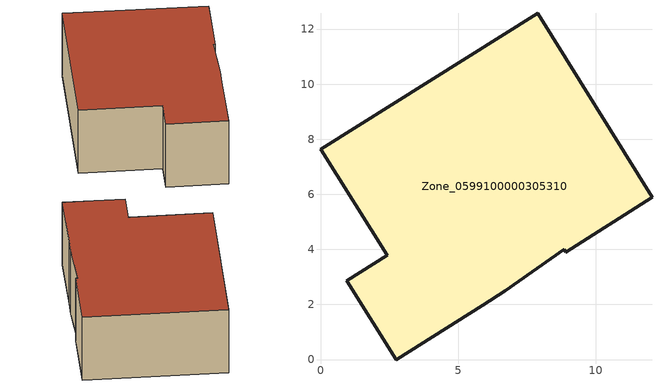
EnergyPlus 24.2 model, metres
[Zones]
Zone_0599100000305310
 floor ground (C_G): 5.88,1.98 2.75,0 0.94,2.85 2.43,3.79 0,7.63 7.89,12.57 12.03,5.9 8.91,3.9 8.85,4 6.71,2.51 z0
 wall outside (C_F): 2.75,0 5.88,1.98 6.71,2.51 8.85,4 8.91,3.9 12.03,5.9 7.89,12.57 0,7.63 2.43,3.79 0.94,2.85 2.75,0 z0:4.07
 roof outside (C_R): 6.71,2.51 8.85,4 8.91,3.9 12.03,5.9 7.89,12.57 0,7.63 2.43,3.79 0.94,2.85 2.75,0 5.88,1.98 z4.07
[BUILDING]
Pand.0599100000305310: North Axis=0; Terrain=City; Loads Convergence Tolerance Value=0.04; Temperature Convergence Tolerance Value=0.4; Solar Distribution=FullExterior; Maximum Number of Warmup Days=25; Minimum Number of Warmup Days=1
[Site:Location]
Rotterdam.The.Hague.AP_ZH_NLD Design_Conditions: Latitude=51.96; Longitude=4.45; Time Zone=1; Elevation=-4.5
[SITE:GROUNDTEMPERATURE:BUILDINGSURFACE]
18, 18, 18, 18, 18, 18, 18, 18, 18, 18, 18, 18
[MATERIAL] Thermal Absorptance=0.9; Solar Absorptance=0.7; Visible Absorptance=0.7
Name | Roughness | Thickness | Conductivity | Density | Specific Heat
G.TC.1946 | MediumSmooth | 0.15 | 1 | 540 | 1210
F.TC.1946 | Rough | 0.3 | 0.857143 | 1920 | 840
R.TC.1946 | MediumRough | 0.2 | 0.909091 | 1500 | 1000
[CONSTRUCTION]
C_G: G.TC.1946
C_F: F.TC.1946
C_R: R.TC.1946
[ZONE]
Zone_0599100000305310: Type=1; Multiplier=1; Ceiling Height=Autocalculate; Volume=Autocalculate; Floor Area=autocalculate; Part of Total Floor Area=Yes
[ZONEINFILTRATION:DESIGNFLOWRATE]
Infil_Zone_0599100000305310: Zone or ZoneList or Space or SpaceList=Zone_0599100000305310; Schedule=AlwaysOn; Design Flow Rate Calculation Method=Flow/Area; Flow Rate per Floor Area=0.003; Constant Term Coefficient=1; Temperature Term Coefficient=0; Velocity Term Coefficient=0; Velocity Squared Term Coefficient=0
[HVACTEMPLATE:ZONE:IDEALLOADSAIRSYSTEM]
Zone_0599100000305310: Maximum Heating Supply Air Temperature=50; Minimum Cooling Supply Air Temperature=13; Maximum Heating Supply Air Humidity Ratio=0.0156; Minimum Cooling Supply Air Humidity Ratio=0.0077; Heating Limit=NoLimit; Cooling Limit=NoLimit; Dehumidification Control Type=ConstantSensibleHeatRatio; Cooling Sensible Heat Ratio=0.7; Dehumidification Setpoint=60; Humidification Control Type=None; Humidification Setpoint=30; Outdoor Air Method=None; Outdoor Air Flow Rate per Person=0.00944; Outdoor Air Flow Rate per Zone Floor Area=0; Outdoor Air Flow Rate per Zone=0; Demand Controlled Ventilation Type=None; Outdoor Air Economizer Type=NoEconomizer; Heat Recovery Type=None; Sensible Heat Recovery Effectiveness=0.7; Latent Heat Recovery Effectiveness=0.65
[ZONECONTROL:THERMOSTAT]
ThermostatControl_Zone_0599100000305310: Zone or ZoneList=Zone_0599100000305310; Control Type Schedule=DualSetpointControlType; Control 1=Thermostat_Zone_0599100000305310; Temperature Difference Between Cutout And Setpoint=0
[THERMOSTATSETPOINT:DUALSETPOINT]
Thermostat_Zone_0599100000305310: Heating Setpoint Temperature Schedule=HeatingSetpoint_Zone_0599100000305310; Cooling Setpoint Temperature Schedule=CoolingSetpoint_Zone_0599100000305310
[SCHEDULE:COMPACT]
HeatingSetpoint_Zone_0599100000305310: Through: 12/31, For: AllDays, Until: 24:00, 21
CoolingSetpoint_Zone_0599100000305310: Through: 12/31, For: AllDays, Until: 24:00, 24
DualSetpointControlType: Through: 12/31, For: AllDays, Until: 24:00, 4
AlwaysOn: Through: 12/31, For: AllDays, Until: 24:00, 1
